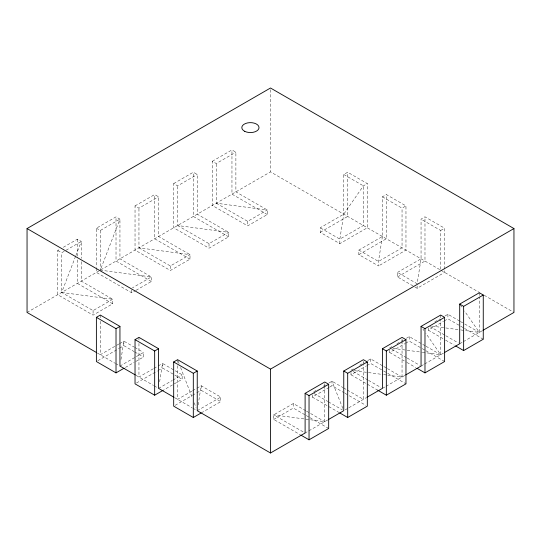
<?xml version="1.0" encoding="UTF-8"?>
<svg xmlns="http://www.w3.org/2000/svg" width="541" height="541" viewBox="0 0 541 541"><rect width="100%" height="100%" fill="white"/><g stroke="black" fill="none" stroke-linecap="round" stroke-linejoin="round"><path stroke-width="0.41" stroke-dasharray="2.71 2.03" d="M120.988 359.42L123.869 341.134L134.053 347.011M159.636 381.736L162.516 363.444L182.148 374.785L182.148 379.315L164.065 389.757M198.155 404.878L201.164 385.76L220.796 397.094L220.796 401.632L201.996 412.485M382.406 236.491L378.484 261.431L378.484 265.962L358.852 254.628L358.852 250.098L382.406 236.491L382.406 196.823L386.335 194.557L405.966 205.891L405.966 250.098L378.484 265.962M444.614 269.073L444.614 228.201L424.983 216.867L421.054 219.132L421.054 258.808L417.131 283.748L397.5 272.407L397.5 276.945L414.223 286.602M75.557 256.36L61.66 292.458L93.079 310.595L112.711 299.254L112.711 303.792L93.079 315.126L57.738 294.723L57.738 250.517L59.916 249.259M75.862 255.575L81.299 241.448L77.37 239.183L62.824 247.575M136.089 290.294L151.358 281.476L151.358 276.945L100.308 270.142L119.946 219.132L116.017 216.867L96.386 228.201L96.386 267.403M135.034 205.891L154.665 194.557L158.594 196.823L158.594 236.491L190.006 254.628L190.006 259.166L170.374 270.5L135.034 250.098L135.034 205.891L138.956 208.157L158.594 196.823M173.681 183.575L193.313 172.241L197.242 174.506L197.242 214.182L228.654 232.319L228.654 236.85L209.022 248.184L173.681 227.781L173.681 183.575L177.604 185.847L197.242 174.506M212.329 161.265L231.961 149.931L235.89 152.197L235.89 191.866L267.301 210.003L267.301 214.54L247.67 225.874L212.329 205.472L212.329 161.265L216.251 163.531L235.89 152.197M57.738 250.517L61.66 252.782L65.299 250.686M66.029 250.267L81.299 241.448L81.299 258.327M96.386 228.201L100.308 230.473L119.946 219.132L119.946 258.808L151.358 276.945L132.45 287.859M27.05 312.441L100.017 270.311M100.748 269.891L270.5 171.882L440.692 270.142L440.692 230.473L421.054 219.132M138.956 247.832L170.374 265.962L190.006 254.628L138.956 247.832L138.956 208.157M177.604 225.516L209.022 243.653L228.654 232.319L177.604 225.516L177.604 185.847M216.251 203.206L247.67 221.337L267.301 210.003L216.251 203.206L216.251 163.531M96.386 268.241L96.386 272.407L131.727 292.809L135.358 290.713M339.836 243.653L339.836 239.115L343.758 214.182L343.758 174.506L347.687 172.241L367.319 183.575L367.319 227.781L339.836 243.653L320.204 232.319L320.204 227.781L343.758 214.182L363.396 185.847L367.319 183.575M118.871 344.022L100.308 354.734L100.308 319.285M119.588 343.609L123.869 341.134L123.869 345.665L134.053 351.549M97.833 360.705L118.81 348.593M119.527 348.174L123.869 345.665M320.204 232.319L347.687 216.447L347.687 172.241M119.946 366.068L143.5 352.468L143.5 357.006L134.824 362.017M125.417 367.44L134.1 362.429M382.406 196.823L402.044 208.157L405.966 205.891M153.238 368.806L138.956 377.05L138.956 341.594M153.948 368.394L157.519 366.331M158.236 365.919L162.516 363.444L162.516 367.981L182.148 379.315M136.481 383.014L157.458 370.903M158.175 370.484L162.516 367.981M358.852 254.628L386.335 238.764L386.335 194.557M158.594 388.384L172.153 380.553M172.87 380.14L182.148 374.785M440.692 230.473L444.614 228.201M191.886 391.116L177.604 399.359L177.604 363.91M192.596 390.703L196.167 388.648M196.883 388.235L201.164 385.76L201.164 390.291L220.796 401.632M397.5 272.407L421.054 258.808M175.128 405.331L191.764 395.721M192.488 395.302L196.106 393.219M196.829 392.8L201.164 390.291M397.5 276.945L424.983 261.073L424.983 216.867M197.242 410.7L220.796 397.094M414.947 287.021L417.131 288.279L444.614 272.407L444.614 269.905M305.753 410.707L293.33 403.539L273.699 414.873L273.699 419.41L300.383 434.815M313.8 391.725L318.162 389.202M323.254 386.26L325.439 385.003M329.07 382.906L331.978 381.229L342.94 387.552M350.994 370.247L354.632 368.151M359.724 365.209L364.086 362.693M367.718 360.59L370.626 358.913L383.048 366.081M389.642 347.937L391.826 346.673M396.918 343.738L402.734 340.377M406.365 338.281L409.273 336.597L425.348 345.882M434.836 321.841L439.928 318.906M445.013 315.964L447.921 314.287L459.613 321.036M273.699 419.41L293.33 408.076L305.591 415.15M312.346 394.829L312.346 397.094L329.07 387.437M329.8 387.018L331.978 385.76L344.238 392.84M350.994 372.512L350.994 374.785L366.264 365.966M366.994 365.547L370.626 363.444L382.886 370.524M389.642 350.203L389.642 352.468L404.911 343.65M405.642 343.231L409.273 341.134L421.534 348.215M428.289 327.887L428.289 330.159L443.559 321.34M444.289 320.921L447.921 318.818L463.793 327.981M327.67 419.985L305.11 433.01L273.699 414.873L324.749 421.676L324.749 386.227M345.212 409.855L348.127 408.178M348.85 407.758L366.318 397.676M382.406 388.384L385.314 386.707M386.044 386.288L404.966 375.359M421.054 366.068L423.968 364.391M424.692 363.971L443.613 353.05M459.701 343.758L462.616 342.081M463.339 341.662L482.22 330.761M431.637 326.067L445.027 327.853M445.865 327.961L460.093 329.861M460.925 329.969L479.34 332.424L479.34 296.968M392.989 348.384L406.379 350.162M407.217 350.277L421.446 352.171M422.278 352.286L440.692 354.734L440.692 319.285M354.341 370.693L382.791 374.487M383.63 374.595L386.977 375.041M387.816 375.156L402.044 377.05L402.044 341.594M343.758 174.506L363.396 185.847L363.396 225.516L339.836 239.115L320.204 227.781M440.983 270.311L479.13 292.336M484.209 295.271L513.95 312.441M358.852 250.098L378.484 261.431L402.044 247.832L402.044 208.157M460.344 321.455L463.995 323.565M464.726 323.985L479.34 332.424L464.496 310.994M267.301 214.54L231.961 194.138L231.961 149.931M464.509 328.401L483.262 339.221M429.75 326.466L445.094 335.325M445.825 335.745L458.241 342.913M428.289 330.159L444.878 339.734M445.601 340.147L454.257 345.144M426.078 346.301L440.692 354.734L425.848 333.31M228.654 236.85L193.313 216.447L193.313 172.241M422.257 348.627L425.145 350.298M425.862 350.71L444.614 361.537M391.833 349.202L406.447 357.635M407.177 358.054L419.593 365.229M389.642 352.468L406.23 362.044M406.954 362.463L415.61 367.461M383.779 366.507L386.7 368.191M387.43 368.61L402.044 377.05M190.006 259.166L154.665 238.764L154.665 194.557M383.61 370.943L405.966 383.853M353.185 371.511L367.799 379.951M368.529 380.37L380.945 387.539M350.994 374.785L377.679 390.189M343.67 387.971L346.592 389.662M347.322 390.081L363.396 399.359L363.396 365.601M151.358 281.476L116.017 261.073L116.017 216.867M344.962 393.253L348.566 395.336M349.29 395.755L365.878 405.331M313.807 393.402L327.69 401.415M328.421 401.841L342.297 409.855M312.346 397.094L339.031 412.499M306.483 411.133L324.749 421.676M112.711 303.792L77.37 283.389L77.37 257.53M306.314 415.569L309.202 417.233M309.919 417.652L328.671 428.479M134.777 347.43L143.5 352.468M134.777 351.968L143.5 357.006M97.407 353.063L114.854 363.133M115.578 363.552L119.216 365.648M136.034 375.359L153.502 385.442M154.226 385.868L157.864 387.965M174.682 397.676L192.15 407.758M192.873 408.178L195.788 409.855M460.181 304.779L462.575 308.235M422.974 329.165L423.928 330.544M342.832 408.367L331.978 381.229L331.978 385.76M178.212 361.26L179.118 363.613M180.626 367.535L192.102 397.358M194.219 402.849L196.031 407.556M479.34 292.749L479.34 296.13M447.921 314.287L447.921 318.818M440.692 315.065L440.692 318.439M417.131 286.013L417.131 288.279M409.273 336.597L409.273 341.134M402.044 339.065L402.044 340.756M370.626 358.913L370.626 363.444M363.396 361.381L363.396 364.756M324.749 383.691L324.749 385.381M293.33 403.539L293.33 408.076M270.5 89.684L270.5 171.882M247.67 221.337L247.67 225.874M209.022 243.653L209.022 248.184M177.604 359.691L177.604 363.065M170.374 265.962L170.374 270.5M138.956 337.374L138.956 340.756M131.727 289.787L131.727 292.809M100.308 230.473L100.308 270.142M100.308 315.065L100.308 318.439M93.079 310.595L93.079 315.126M81.299 261.709L81.299 281.117L112.711 299.254L61.66 292.458L61.66 252.782M77.37 239.183L77.37 256.698"/><path stroke-width="0.81" d="M96.683 352.644L27.05 312.441L27.05 228.559L270.5 88.007L513.95 228.559L513.95 312.441L482.944 330.341M123.977 368.279L116.017 372.871L96.386 361.537L96.386 317.33L100.308 315.065L119.946 326.399L119.946 366.068L135.304 374.94M96.386 317.33L116.017 328.664L119.946 326.399M163.341 390.176L154.665 395.187L135.034 383.853L135.034 339.647L138.956 337.374L158.594 348.715L158.594 388.384L173.952 397.25M135.034 339.647L154.665 350.981L158.594 348.715M201.272 412.905L193.313 417.496L173.681 406.163L173.681 361.956L177.604 359.691L197.242 371.025L197.242 410.7L270.5 452.993L305.11 433.01L305.11 393.341L324.749 382L328.671 384.272L328.671 428.479L309.039 439.813L301.107 435.228M173.681 361.956L193.313 373.29L197.242 371.025M27.05 228.559L270.5 369.118L513.95 228.559M328.401 419.566L343.758 410.7L343.758 371.025L363.396 359.691L367.319 361.956L367.319 406.163L347.687 417.496L339.755 412.918M367.048 397.25L382.406 388.384L382.406 348.715L402.044 337.374L405.966 339.647L405.966 383.853L386.335 395.187L377.679 390.189M405.696 374.94L421.054 366.068L421.054 326.399L440.692 315.065L444.614 317.33L444.614 361.537L424.983 372.871L417.05 368.293M444.344 352.624L459.701 343.758L459.701 304.083L479.34 292.749L483.262 295.021L483.262 339.221L463.63 350.561L455.698 345.976M305.11 393.341L309.039 395.606L328.671 384.272M343.758 371.025L347.687 373.29L367.319 361.956M382.406 348.715L386.335 350.981L405.966 339.647M421.054 326.399L424.983 328.664L444.614 317.33M459.701 304.083L463.63 306.355L483.262 295.021M463.63 306.355L463.63 350.561M424.983 328.664L424.983 372.871M386.335 350.981L386.335 395.187M347.687 373.29L347.687 417.496M309.039 395.606L309.039 439.813M270.5 369.118L270.5 452.993M193.313 373.29L193.313 417.496M154.665 350.981L154.665 395.187M116.017 328.664L116.017 372.871M244.742 131.335A8.609 4.97 0 0 0 258.855 128.569A8.609 4.97 0 0 0 247.65 122.895A8.609 4.97 0 0 0 244.742 131.335"/></g></svg>
